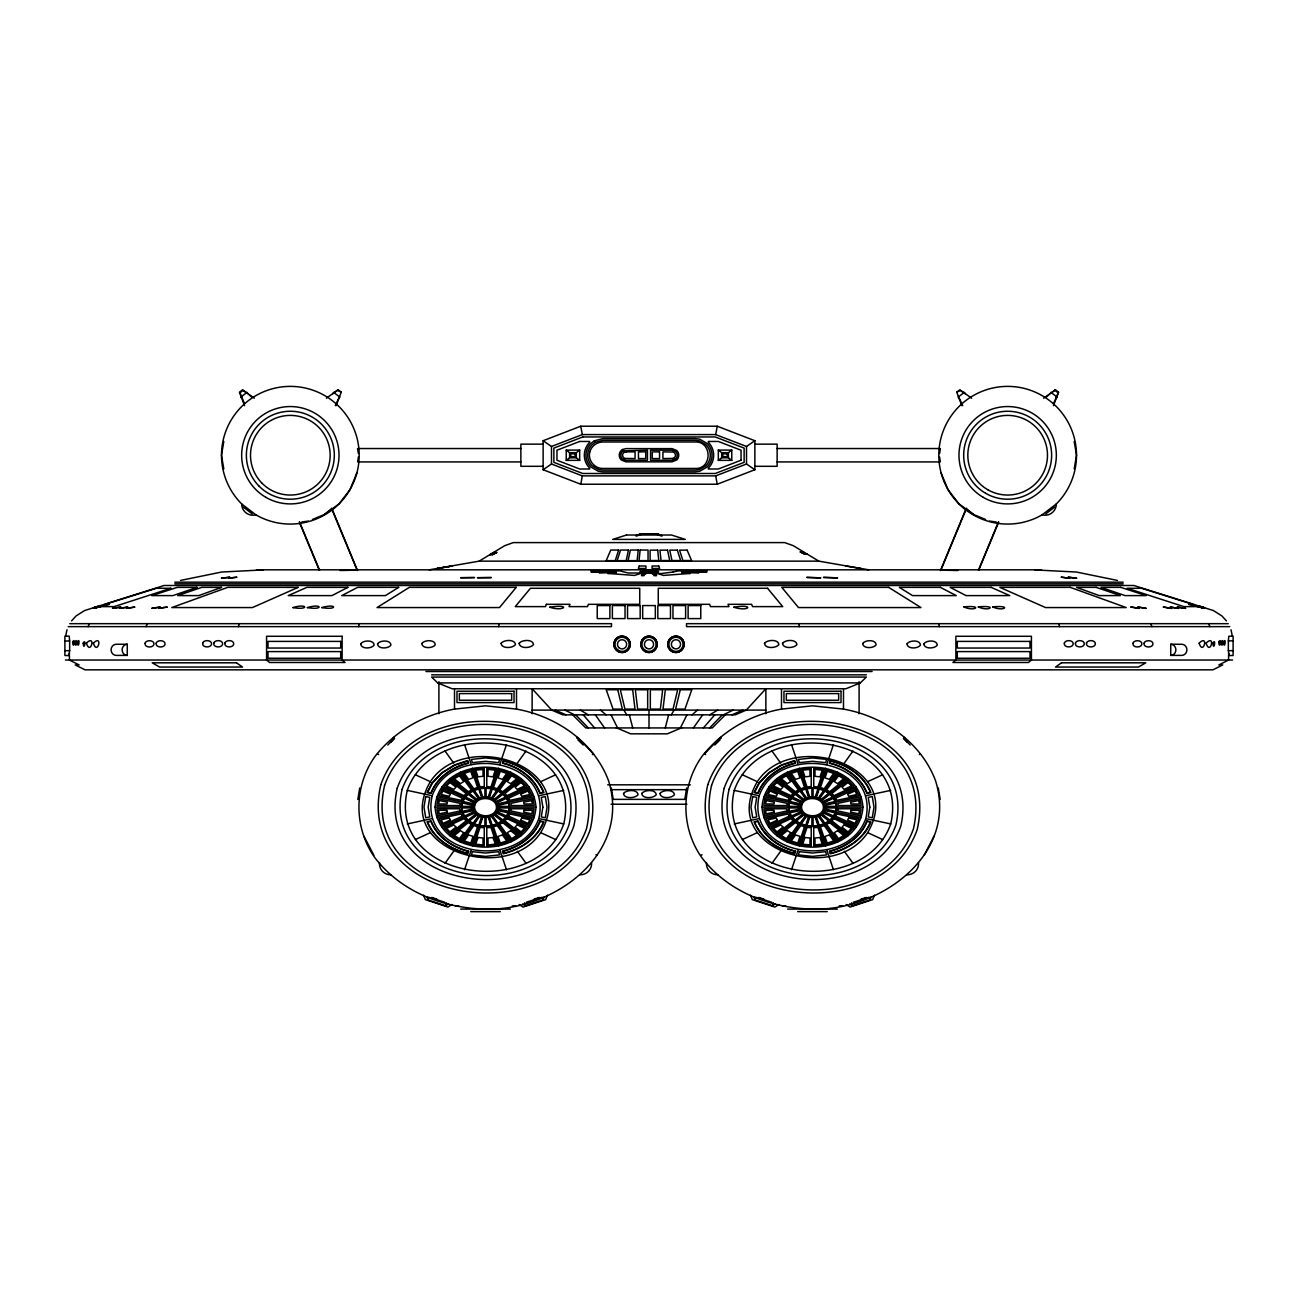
<?xml version="1.0" encoding="UTF-8"?>
<svg xmlns="http://www.w3.org/2000/svg" width="1298" height="1298" viewBox="0 0 1298 1298"><rect width="100%" height="100%" fill="white"/><g stroke="black" fill="none" stroke-linecap="round" stroke-linejoin="round"><path stroke-width="1.5" d="M1228.671 653.105L1228.525 660.033L1218.887 664.933L1222.765 664.933L1212.949 669.833L85.051 669.833L75.235 664.933L79.113 664.933L69.475 660.033L69.329 653.105M69.654 650.671L69.005 655.522L64.9 655.522L64.9 636.134L69.216 636.134L69.654 640.985L69.654 650.671L64.9 650.671M1228.346 640.985L1228.784 636.28L1233.1 636.134L1233.1 655.522L1228.995 655.522L1228.346 650.671L1228.346 640.985L1233.1 640.774M498.692 626.642L499.081 623.673M358.394 456.961L357.648 461.926L520.871 461.926M939.606 453.489L940.352 448.54L777.129 448.54M65.646 636.134L67.009 629.757M357.826 799.438L359.708 788M407.28 790.385C386.739 879.979 536.642 900.974 563.754 823.938C584.295 734.344 434.392 713.348 407.28 790.385L432.202 795.739C450.682 743.251 552.818 757.545 538.816 818.584C520.352 871.072 418.216 856.777 432.202 795.739M435.057 807.161C438.708 753.895 532.326 753.895 535.977 807.161C532.326 860.428 438.708 860.428 435.057 807.161L473.283 807.161C474.176 794.246 496.858 794.246 497.751 807.161C496.858 820.076 474.176 820.076 473.283 807.161M684.792 799.438L686.674 788M734.246 790.385C713.705 879.979 863.608 900.974 890.72 823.938C911.261 734.344 761.358 713.348 734.246 790.385L759.184 795.739C777.648 743.251 879.784 757.545 865.798 818.584C847.318 871.072 745.182 856.777 759.184 795.739M762.023 807.161C765.674 753.895 859.292 753.895 862.943 807.161C859.292 860.428 765.674 860.428 762.023 807.161L800.249 807.161C801.142 820.076 823.824 820.076 824.717 807.161C823.824 794.246 801.142 794.246 800.249 807.161M223.808 441.498L221.487 455.225L223.808 468.951M1074.192 468.951L1076.513 455.225L1074.192 441.498M580.758 484.235L582.315 475.879L715.685 475.879L746.512 464.003L754.868 469.73L754.868 440.72L717.242 426.215L580.758 426.215L543.132 440.72L543.132 469.73L580.758 484.235L717.242 484.235L754.868 469.73M543.132 440.72L551.488 446.463L582.315 434.587L715.685 434.587L717.242 426.215M358.605 626.642L359.384 623.673M665.257 727.935L668.648 714.841M336.117 405.657L341.244 392.191L338.113 389.789L326.382 398.194M1043.706 398.194L1055.436 389.789L1058.568 392.191L1053.441 405.657M803.365 551.991L802.067 551.845L804.419 553.467M805.587 554.116L807.145 554.376L806.269 553.662M448.313 903.927L445.539 905.744L428.048 899.985L428.989 897.08M445.539 905.744L446.463 902.84M775.279 903.927L772.505 905.744L755.03 899.985L755.955 897.08M772.505 905.744L773.43 902.84M464.554 869.741L471.239 849.801M472.456 846.15L482.353 816.62M488.681 797.702L498.578 768.173M499.795 764.522L506.48 744.581M791.52 869.741L798.205 849.801M799.422 846.15L809.319 816.62M815.647 797.702L825.544 768.173M826.761 764.522L833.446 744.581M1053.473 403.759L1058.568 392.191M940.45 570.536L966.134 508.475L973.484 514.43L985.571 519.476M238.329 626.642L239.416 623.673M522.721 903.927L525.495 905.744L542.97 899.985L544.154 896.853M547.399 895.182L545.712 899.628L523.11 907.075L519.151 904.495M849.687 903.927L852.462 905.744L869.952 899.985L871.12 896.853M874.365 895.182L872.678 899.628L850.076 907.075L846.118 904.495M356.836 473.056L349.973 489.654L339.021 503.916L324.516 514.43L331.866 508.475L357.55 570.536M941.05 569.822L966.539 508.297M978.465 570.065L998.503 521.731M978.773 570.146L998.649 522.153M146.025 626.642L147.355 623.673M335.257 405.576L338.794 398.275M88.021 626.642L89.497 623.673M680.395 727.935L686.966 714.841M430.352 781.688C390.909 848.795 506.074 885.317 540.682 832.635C580.125 765.528 464.944 729.005 430.352 781.688L415.376 774.76M757.318 781.688C717.875 848.795 833.056 885.317 867.648 832.635C907.091 765.528 791.926 729.005 757.318 781.688L742.342 774.76M924.127 855.333L933.992 836.253M339.914 397.156L333.651 392.353L332.856 393.716L338.113 389.789M973.484 514.43L958.979 503.916L948.027 489.654L941.164 473.056M1050.179 393.716L1050.974 392.353L1057.237 397.156L1056.118 398.275M1051.802 392.645L1055.436 389.789M671.244 714.841L674.133 710.103M693.408 727.935L702.689 714.841M445.019 863.284L453.667 851.293M460.287 842.126L479.4 815.631M491.634 798.692L510.747 772.196M517.367 763.029L526.014 751.039M771.986 863.284L780.633 851.293M787.253 842.126L806.366 815.631M818.6 798.692L837.713 772.196M844.333 763.029L852.981 751.039M641.893 640.222C644.765 634.884 653.235 634.884 656.107 640.222A8.21 8.145 -90 0 1 649.081 652.505A8.21 8.145 -90 0 1 642.007 640.206M71.585 620.882L76.079 615.95L84.516 610.579L164.1 585.495L1133.9 585.495L1213.484 610.579L1221.921 615.95L1226.415 620.882M703.386 727.935L714.76 714.841M387.826 745.02L394.381 738.189L393.391 737.394M390.649 742.424L394.56 738.335M714.792 745.02L720.228 739.698M709.649 727.935L722.353 714.841M725.29 714.841L712.261 727.935L585.739 727.935L572.71 714.841M341.244 392.191L337.723 390.471M493.629 552.559L490.076 554.798L492.348 554.214M492.039 554.798L497.004 552.396L492.088 554.83M860.331 682.91L866.35 677.069L431.65 677.069L437.669 682.91L452.077 688.751L845.923 688.751L860.331 682.91L437.669 682.91M1046.026 397.285L1048.8 394.917M691.964 714.841L697.545 710.103M449.838 835.701L476.869 814.089M494.165 800.233L521.196 778.622M576.653 738.189L577.642 737.394L593.592 754.024L592.375 754.592M776.804 835.701L803.835 814.089M821.131 800.233L848.162 778.622M904.609 737.394L903.619 738.189L910.174 745.02M244.559 405.657L239.432 392.191L242.564 389.789L254.294 398.194M244.527 403.759L239.984 392.759L242.953 390.471L246.198 392.645M961.883 405.657L956.756 392.191L959.887 389.789L971.618 398.194M958.086 397.156L964.349 392.353L965.144 393.716L960.277 390.471L956.756 392.191M1042.083 514.852L1056.345 503.916A68.859 68.859 0 0 0 1031.212 390.536A68.859 68.859 0 0 0 939.071 461.228A68.859 68.859 0 0 0 1042.083 514.852A11.293 11.293 0 0 0 1056.345 503.916M1045.864 513.83L1054.706 507.047M566.236 460.368L569.595 457.805L576.312 457.805L579.671 460.368L579.671 450.098L566.236 450.098L566.236 460.368L579.671 460.368M566.236 450.098L569.595 452.661L576.312 452.661L579.671 450.098M718.329 460.368L721.688 457.805L728.405 457.805L731.764 460.368L731.764 450.098L718.329 450.098L718.329 460.368L731.764 460.368M718.329 450.098L721.688 452.661L728.405 452.661L731.764 450.098M543.132 469.73L551.488 464.003L582.315 475.879M715.685 434.587L746.512 446.463L754.868 440.72M451.882 904.495L447.924 907.075L425.322 899.628L423.635 895.182M778.849 904.495L774.89 907.075L752.288 899.628L750.601 895.182M429.232 569.822L479.189 561.142L504.662 545.695L513.327 542.596L784.673 542.596L793.338 545.695L818.811 561.142L868.768 569.822M709.746 714.841L717.664 710.103M492.315 554.23L495.041 552.445L493.613 552.575M637.35 535.766L641.764 534.176M723.408 714.841L733.094 710.103M636.134 535.766L639.687 534.176M635.809 535.766L640.303 534.176M415.376 839.563L430.352 832.635M441.807 827.345L474.922 812.061M496.112 802.261L529.211 786.977M540.682 781.688L555.658 774.76M700.855 855.333L702.056 854.765M919.357 754.592L920.558 754.024M742.342 839.563L757.318 832.635M768.789 827.345L801.888 812.061M823.078 802.261L856.193 786.977M867.648 781.688L882.624 774.76M731.991 714.841L742.797 710.103M682.067 727.61L667.367 733.824L630.633 733.824L615.933 727.61M324.516 514.43L312.429 519.476M308.486 521.082L301.85 521.974M94.494 607.399L93.342 607.853L94.543 607.886M96.863 607.399L95.711 607.853L101.552 606.442L96.571 607.513L98.616 606.669M94.186 607.513L95.014 607.221M534.013 899.19L539.303 897.437M526.307 902.272L540.293 897.664M860.98 899.19L866.269 897.437M853.289 902.272L867.259 897.664M94.705 607.334L95.598 607.026M95.289 607.156L96.214 606.831M95.906 606.961L96.798 606.669M96.912 607.221L95.03 607.789M96.506 606.783L97.334 606.507M96.312 607.399L94.722 607.853M180.568 580.433L221.617 572.029L263.088 569.919M97.042 606.637L99.459 606.296M99.411 606.637L100.644 606.296M407.28 823.938L432.202 818.584M436.777 817.61L473.705 809.692M497.329 804.63L534.257 796.712M538.816 795.739L563.754 790.385M734.246 823.938L759.184 818.584M763.743 817.61L800.671 809.692M824.295 804.63L861.223 796.712M865.798 795.739L890.72 790.385M455.322 905.907L455.728 905.842A30.86 1.055 6 0 1 458.794 905.907M782.288 905.907L782.694 905.842A30.86 1.055 6 0 1 785.761 905.907M940.579 570.146L957.859 570.503M454.511 709.097L485.517 705.82L516.507 709.097C556.339 716.22 594.03 741.953 608.567 780.779C631.672 854.928 552.559 911.228 485.517 909.087C443.705 908.292 401.212 891.921 375.187 858.124C353.527 828.027 353.527 786.296 375.187 756.199C394.722 731.309 423.554 714.663 454.511 709.097L454.511 689.465M781.493 709.097L812.483 705.82L843.489 709.097C883.305 716.22 921.012 741.953 935.55 780.779C958.638 854.928 879.525 911.228 812.483 909.087C770.671 908.292 728.178 891.921 702.153 858.124C680.493 828.027 680.493 786.296 702.153 756.199C721.688 731.309 750.536 714.663 781.493 709.097L781.493 688.751M340.141 570.503L357.421 570.146M543.132 444.143L520.871 444.143L520.871 466.306L543.132 466.306M754.868 444.143L777.129 444.143L777.129 466.306L754.868 466.306M520.871 448.54L357.518 448.54L358.394 453.489M777.129 461.926L940.352 461.926L939.606 456.961M639.59 533.981L658.411 533.981M642.413 534.176L643.711 534.176M644.522 534.176L646.031 534.176M646.923 534.176L648.546 534.176M649.454 534.176L651.077 534.176M651.969 534.176L653.478 534.176M654.289 534.176L655.587 534.176M656.236 534.176L660.65 535.766M657.697 534.176L662.191 535.766M479.189 561.142L818.811 561.142M845.582 566.009L860.59 568.475L859.584 568.475M256.469 569.822L1041.531 569.822M1034.912 569.919L1076.383 572.029L1117.432 580.433M174.808 582.169L1123.192 582.169M174.808 583.824L1123.192 583.824M1198.541 606.296L1200.958 606.637M97.967 606.409L99.167 606.409M1198.833 606.409L1200.033 606.409M1199.384 606.669L1201.396 607.334L1196.464 606.409L1202.273 607.886L1201.137 607.399M69.751 623.673L611.52 623.673L611.423 626.642L68.226 626.642M1228.249 623.673L686.48 623.673L686.577 626.642L1229.774 626.642M64.9 640.985L69.654 640.985M127.269 644.262L116.252 644.262A5.565 5.143 -90 0 0 111.093 649.827A5.565 5.143 -90 0 0 116.252 655.393L127.269 655.393L127.269 644.262A5.565 5.143 -90 0 0 122.126 649.827A5.565 5.143 -90 0 0 127.269 655.393M1170.731 644.262L1181.748 644.262A5.565 5.143 -90 0 1 1186.907 649.827A5.565 5.143 -90 0 1 1181.748 655.393L1170.731 655.393L1170.731 644.262A5.565 5.143 -90 0 1 1175.874 649.827A5.565 5.143 -90 0 1 1170.731 655.393M1228.346 650.671L1233.1 650.671M65.435 660.033L1232.565 660.033M425.922 671.52L872.078 671.52M431.65 674.846L866.35 674.846M532.131 710.103L765.869 710.103M607.691 784.819L690.309 784.819M610.92 789.671L687.08 789.671M612.607 799.373L685.393 799.373M611.066 804.225L686.934 804.225M497.751 807.161L535.977 807.161M824.717 807.161L862.943 807.161M460.676 909.087L510.357 909.087M787.643 909.087L837.324 909.087M470.752 911.618L500.282 911.618M797.718 911.618L827.248 911.618M996.15 521.974L989.514 521.082M1197.356 606.296L1198.589 606.637M1203.457 607.886L1204.641 607.886L1203.506 607.399M842.678 905.907L842.272 905.842A30.86 1.055 -6 0 0 839.206 905.907M515.712 905.907L515.306 905.842A30.86 1.055 -6 0 0 512.239 905.907M763.743 796.712L800.671 804.63M824.295 809.692L861.223 817.61M865.798 818.584L890.72 823.938M436.777 796.712L473.705 804.63M497.329 809.692L534.257 817.61M538.816 818.584L563.754 823.938M1203.278 607.853L1201.688 607.399M1202.97 607.789L1201.088 607.221M1200.666 606.507L1201.494 606.783M806.172 554.376L804.241 553.37M1201.202 606.669L1202.094 606.961M1201.786 606.831L1202.711 607.156M1202.402 607.026L1203.295 607.334M758.697 897.437L763.987 899.19M757.707 897.664L771.693 902.272M431.731 897.437L437.02 899.19M430.741 897.664L444.711 902.272M1202.986 607.221L1203.814 607.513M555.203 710.103L566.009 714.841M705.625 754.592L704.408 754.024L720.358 737.394L721.347 738.189M768.789 786.977L801.888 802.261M823.078 812.061L856.193 827.345M867.648 832.635L882.624 839.563M595.944 854.765L597.145 855.333M377.442 754.024L378.643 754.592M441.807 786.977L474.922 802.261M496.112 812.061L529.211 827.345M540.682 832.635L555.658 839.563M658.313 534.176L661.866 535.766M564.906 710.103L574.592 714.841M580.336 710.103L588.254 714.841M1055.047 390.471L1058.016 392.759M241.655 503.916L255.917 514.852A68.859 68.859 0 0 0 358.929 461.228A68.859 68.859 0 0 0 266.788 390.536A68.859 68.859 0 0 0 241.655 503.916A11.293 11.293 0 0 0 255.917 514.852M243.294 507.047L252.137 513.83M776.804 778.622L803.835 800.233M821.131 814.089L848.162 835.701M449.838 778.622L476.869 800.233M494.165 814.089L521.196 835.701M600.455 710.103L606.036 714.841M249.2 394.917L251.974 397.285M241.882 398.275L240.763 397.156L247.026 392.353L247.821 393.716M575.647 714.841L588.351 727.935M903.44 738.335L907.351 742.424M577.772 739.698L583.208 745.02M583.24 714.841L594.614 727.935M771.986 751.039L780.633 763.029M787.253 772.196L806.366 798.692M818.6 815.631L837.713 842.126M844.333 851.293L852.981 863.284M445.019 751.039L453.667 763.029M460.287 772.196L479.4 798.692M491.634 815.631L510.747 842.126M517.367 851.293L526.014 863.284M595.311 714.841L604.592 727.935M623.867 710.103L626.756 714.841M364.008 836.253L373.873 855.333M611.034 714.841L617.605 727.935M1208.503 623.673L1209.979 626.642M959.206 398.275L962.743 405.576M1150.645 623.673L1151.975 626.642M331.461 508.297L356.95 569.822M299.497 521.731L319.535 570.065M299.351 522.153L319.227 570.146M753.846 896.853L755.03 899.985M426.88 896.853L428.048 899.985M1058.584 623.673L1059.671 626.642M791.52 744.581L798.205 764.522M799.422 768.173L809.319 797.702M815.647 816.62L825.544 846.15M826.761 849.801L833.446 869.741M464.554 744.581L471.239 764.522M472.456 768.173L482.353 797.702M488.681 816.62L498.578 846.15M499.795 849.801L506.48 869.741M869.011 897.08L869.952 899.985M851.537 902.84L852.462 905.744M542.045 897.08L542.97 899.985M524.57 902.84L525.495 905.744M1230.991 629.757L1232.354 636.134M629.352 714.841L632.743 727.935M938.616 623.673L939.395 626.642M715.685 475.879L717.242 484.235M580.758 426.215L582.315 434.587M938.292 788L940.174 799.438M611.326 788L613.208 799.438M798.919 623.673L799.308 626.642M859.098 681.677L859.098 713.738M843.489 689.465L843.489 709.097M765.869 713.738L765.869 688.751L746.269 710.103L735.187 714.841L562.813 714.841L551.731 710.103L532.131 688.751L532.131 713.738M746.512 446.463L746.512 464.003M728.405 452.661L728.405 457.805M721.688 452.661L721.688 457.805M649 710.103L649 727.935M576.312 452.661L576.312 457.805M569.595 452.661L569.595 457.805M551.488 446.463L551.488 464.003M516.507 688.751L516.507 709.097M438.902 681.677L438.902 713.738M918.546 862.586A11.179 11.179 0 0 1 906.848 874.771M718.119 874.771A11.179 11.179 0 0 1 706.437 862.586M391.152 874.771A11.179 11.179 0 0 1 379.454 862.586M591.564 862.586A11.179 11.179 0 0 1 579.881 874.771M72.607 642.186C73.564 651.401 75.819 635.809 72.607 642.186M74.976 642.186C75.949 651.401 78.188 635.809 74.976 642.186M77.361 642.186C78.318 651.401 80.557 635.825 77.361 642.186M83.186 643.256C84.159 652.391 86.382 637.058 83.186 643.256M1212.916 643.256C1213.727 652.44 1216.356 636.961 1212.916 643.256M1218.757 642.186C1219.714 651.401 1221.953 635.825 1218.757 642.186M1221.126 642.186C1222.083 651.401 1224.339 635.809 1221.126 642.186M1223.495 642.186C1224.468 651.401 1226.707 635.809 1223.495 642.186M86.366 643.159C90.552 656.35 96.377 633.424 86.366 643.159M93.342 643.159C97.496 656.334 103.305 633.44 93.342 643.159M1199.125 643.159C1203.295 656.334 1209.087 633.44 1199.125 643.159M1206.069 643.159C1210.255 656.35 1216.08 633.424 1206.069 643.159M733.824 607.221C749.563 612.267 754.933 603.57 733.824 607.221M145.084 643.208C144.159 647.767 152.969 648.205 153.927 644.473C154.868 639.914 146.041 639.492 145.084 643.208M156.182 643.208C155.241 647.767 164.051 648.189 164.992 644.473C165.933 639.93 157.123 639.492 156.182 643.208M202.666 643.143C201.742 647.702 210.568 648.124 211.525 644.392C212.45 639.833 203.624 639.411 202.666 643.143M213.764 643.143C212.84 647.702 221.65 648.124 222.607 644.392C223.532 639.833 214.722 639.411 213.764 643.143M224.846 643.143C223.921 647.686 232.715 648.124 233.672 644.392C234.597 639.849 225.803 639.411 224.846 643.143M1064.328 643.143C1063.403 647.686 1072.197 648.124 1073.154 644.392C1074.079 639.849 1065.285 639.411 1064.328 643.143M1075.393 643.143C1074.468 647.702 1083.278 648.124 1084.236 644.392C1085.16 639.833 1076.35 639.411 1075.393 643.143M1086.475 643.143C1085.55 647.702 1094.376 648.124 1095.334 644.392C1096.258 639.833 1087.432 639.411 1086.475 643.143M1133.008 643.208C1132.067 647.767 1140.877 648.189 1141.818 644.473C1142.759 639.93 1133.949 639.492 1133.008 643.208M1144.073 643.208C1143.132 647.767 1151.959 648.205 1152.916 644.473C1153.841 639.914 1145.031 639.492 1144.073 643.208M638.243 550.044L637.123 560.639L628.086 560.639L630.341 550.044L638.243 550.044M640.141 550.044L639.022 560.639L648.043 560.639L648.043 550.044L640.141 550.044M662.678 689.741L660.358 709.114L650.33 709.114L650.33 689.741L662.678 689.741M665.322 689.741L663.002 709.114L673.045 709.114L677.686 689.741L665.322 689.741M589.86 451.818C587.507 459.995 594.452 468.724 602.921 468.448L695.079 468.448C712.407 469.373 712.407 441.077 695.079 442.001L602.921 442.001C596.983 441.985 591.417 446.058 589.86 451.818M360.73 643.84C360.876 649.292 371.731 648.87 374.149 645.106C373.986 639.654 363.148 640.06 360.73 643.84M377.556 643.84C377.702 649.292 388.524 648.87 390.941 645.106C390.795 639.654 379.973 640.076 377.556 643.84M421.882 643.516C422.028 648.951 432.851 648.546 435.268 644.781C435.122 639.33 424.3 639.736 421.882 643.516M862.732 643.516C862.878 648.951 873.7 648.546 876.118 644.781C875.972 639.33 865.149 639.736 862.732 643.516M907.059 643.84C907.205 649.292 918.027 648.87 920.444 645.106C920.298 639.654 909.476 640.076 907.059 643.84M923.851 643.84C924.014 649.292 934.852 648.87 937.27 645.106C937.124 639.654 926.269 640.06 923.851 643.84M501.077 643.354C501.499 648.968 512.742 648.383 515.484 644.619C515.079 639.005 503.835 639.573 501.077 643.354M519.135 643.354C519.557 648.951 530.768 648.383 533.51 644.619C533.105 639.005 521.893 639.573 519.135 643.354M764.49 643.354C764.895 648.951 776.107 648.383 778.865 644.619C778.443 639.005 767.232 639.573 764.49 643.354M782.516 643.354C782.921 648.968 794.165 648.383 796.923 644.619C796.501 639.005 785.258 639.573 782.516 643.354M623.511 793.467C623.965 799.097 635.257 798.497 638.048 794.717C637.594 789.087 626.317 789.687 623.511 793.467M641.731 793.467C642.186 799.097 653.478 798.497 656.269 794.717C655.814 789.087 644.522 789.687 641.731 793.467M659.952 793.467C660.39 799.081 671.65 798.497 674.441 794.717C674.003 789.103 662.743 789.687 659.952 793.467M380.817 784.722C353.316 904.625 553.938 932.71 590.217 829.6C617.718 709.698 417.096 681.612 380.817 784.722M384.565 785.517C358.053 901.136 551.488 928.216 586.469 828.805C612.981 713.186 419.546 686.107 384.565 785.517M397.204 788.227C374.019 889.357 543.229 913.046 573.83 826.096C597.015 724.965 427.805 701.277 397.204 788.227M402.12 789.281C380.217 884.798 540.017 907.156 568.913 825.041C590.817 729.525 431.017 707.167 402.12 789.281M425.728 796.534L423.992 807.161L425.728 817.789L429.768 816.929L428.162 807.161L429.768 797.394L425.728 796.534M438.01 798.627L436.874 805.555L459.752 805.555L460.125 803.365L438.01 798.627M439.211 800.493L438.643 803.981L447.064 803.981L447.356 802.229L439.211 800.493M461.877 802.099C455.793 828.724 501.06 835.831 509.157 812.224C515.225 785.598 469.973 778.492 461.877 802.099M462.477 803.024L461.926 806.383L472.667 806.383L472.845 805.247L462.477 803.024M474.776 804.987C472.277 816.896 492.607 819.768 496.258 809.335C498.756 797.426 478.427 794.554 474.776 804.987M498.367 807.94L498.172 809.076L508.556 811.299L509.108 807.94L498.367 807.94M511.266 808.768L510.909 810.958L533.024 815.696L534.159 808.768L511.266 808.768M523.954 810.325L523.678 812.094L531.823 813.846L532.407 810.325L523.954 810.325M542.872 807.161L541.266 816.929L545.29 817.789L547.042 807.161L545.29 796.534L541.266 797.394L542.872 807.161M707.783 784.722C680.282 904.625 880.904 932.71 917.183 829.6C944.684 709.698 744.062 681.612 707.783 784.722M711.531 785.517C685.019 901.136 878.454 928.216 913.435 828.805C939.947 713.186 746.512 686.107 711.531 785.517M724.17 788.227C700.985 889.357 870.195 913.046 900.796 826.096C923.981 724.965 754.771 701.277 724.17 788.227M729.087 789.281C707.183 884.798 866.983 907.156 895.88 825.041C917.783 729.525 757.983 707.167 729.087 789.281M752.71 796.534L750.958 807.161L752.71 817.789L756.734 816.929L755.128 807.161L756.734 797.394L752.71 796.534M764.976 798.627L763.841 805.555L786.734 805.555L787.091 803.365L764.976 798.627M766.177 800.493L765.609 803.981L774.03 803.981L774.322 802.229L766.177 800.493M788.843 802.099C782.775 828.724 828.027 835.831 836.123 812.224C842.207 785.598 796.94 778.492 788.843 802.099M789.444 803.024L788.892 806.383L799.633 806.383L799.828 805.247L789.444 803.024M801.742 804.987C799.244 816.896 819.573 819.768 823.224 809.335C825.723 797.426 805.393 794.554 801.742 804.987M825.333 807.94L825.155 809.076L835.523 811.299L836.074 807.94L825.333 807.94M838.248 808.768L837.875 810.958L859.99 815.696L861.126 808.768L838.248 808.768M850.936 810.325L850.644 812.094L858.789 813.846L859.373 810.325L850.936 810.325M869.838 807.161L868.232 816.929L872.272 817.789L874.008 807.161L872.272 796.534L868.232 797.394L869.838 807.161M628.443 550.044L626.188 560.639L617.15 560.639L620.541 550.044L628.443 550.044M680.249 689.741L675.609 709.114L684.955 709.114L691.769 689.741L680.249 689.741M800.266 551.942L805.182 554.376L800.266 551.942M806.804 577.415L820.628 577.853L806.804 577.415M823.597 577.415L837.453 577.853L823.597 577.415M618.643 550.044L615.252 560.639L606.215 560.639L610.741 550.044L618.643 550.044M473.024 836.415L470.785 843.1L464.278 840.942L468.594 834.955L473.024 836.415M495.284 770.152L493.045 776.837L488.016 776.301L488.016 769.389L495.284 770.152M468.124 851.358L467.475 853.289C450.666 849.103 434.327 838.622 427.642 822.072L430.887 821.374C437.101 837.015 452.191 847.399 468.124 851.358M468.61 851.115L467.718 853.776C450.503 849.541 433.808 838.784 427.074 821.812L431.098 820.936C437.296 836.739 452.531 847.172 468.61 851.115M499.681 759.427L498.594 762.656L485.517 761.277L472.423 762.656L471.352 759.427L485.517 757.935L499.681 759.427M477.567 826.81L471.596 844.592L462.315 841.526L473.819 825.577L477.567 826.81M496.907 769.179L490.936 786.977L486.782 786.539L486.782 768.108L496.907 769.179M481.574 816.961L478.767 825.317L474.257 823.824L479.66 816.328L481.574 816.961M491.05 788.73L488.243 797.102L486.117 796.875L486.117 788.211L491.05 788.73M482.791 817.221L479.984 825.593L484.9 826.112L484.9 817.448L482.791 817.221M492.266 789.006L489.46 797.361L491.374 797.994L496.777 790.498L492.266 789.006M480.082 827.345L474.127 845.144L484.251 846.215L484.251 827.783L480.082 827.345M499.422 769.73L493.467 787.513L497.199 788.746L508.719 772.797L499.422 769.73M472.423 851.666L471.352 854.895L485.517 856.388L499.681 854.895L498.594 851.666L485.517 853.046L472.423 851.666M503.316 760.547L502.423 763.208C518.502 767.15 533.721 777.583 539.936 793.386L543.959 792.51C537.21 775.539 520.53 764.782 503.316 760.547M477.989 837.486L475.749 844.171L483.018 844.933L483.018 838.021L477.989 837.486M500.265 771.239L498.026 777.891L502.423 779.352L506.739 773.397L500.265 771.239M503.559 761.034L502.91 762.964C518.843 766.923 533.932 777.307 540.146 792.948L543.391 792.251C536.707 775.701 520.352 765.22 503.559 761.034M795.09 851.358L794.441 853.289C777.648 849.103 761.293 838.622 754.609 822.072L757.854 821.374C764.068 837.015 779.157 847.399 795.09 851.358M799.99 836.415L797.751 843.1L791.245 840.942L795.56 834.955L799.99 836.415M822.251 770.152L820.011 776.837L814.982 776.301L814.982 769.389L822.251 770.152M795.577 851.115L794.684 853.776C777.47 849.541 760.79 838.784 754.041 821.812L758.064 820.936C764.279 836.739 779.498 847.172 795.577 851.115M826.648 759.427L825.577 762.656L812.483 761.277L799.406 762.656L798.319 759.427L812.483 757.935L826.648 759.427M804.533 826.81L798.578 844.592L789.281 841.526L800.801 825.577L804.533 826.81M823.873 769.179L817.918 786.977L813.749 786.539L813.749 768.108L823.873 769.179M808.54 816.961L805.734 825.317L801.223 823.824L806.626 816.328L808.54 816.961M818.016 788.73L815.209 797.102L813.1 796.875L813.1 788.211L818.016 788.73M809.757 817.221L806.95 825.593L811.883 826.112L811.883 817.448L809.757 817.221M819.233 789.006L816.426 797.361L818.34 797.994L823.743 790.498L819.233 789.006M807.064 827.345L801.093 845.144L811.218 846.215L811.218 827.783L807.064 827.345M826.404 769.73L820.433 787.513L824.181 788.746L835.685 772.797L826.404 769.73M799.406 851.666L798.319 854.895L812.483 856.388L826.648 854.895L825.577 851.666L812.483 853.046L799.406 851.666M830.282 760.547L829.39 763.208C845.469 767.15 860.704 777.583 866.902 793.386L870.926 792.51C864.192 775.539 847.497 764.782 830.282 760.547M804.955 837.486L802.716 844.171L809.984 844.933L809.984 838.021L804.955 837.486M830.525 761.034L829.876 762.964C845.809 766.923 860.899 777.307 867.113 792.948L870.358 792.251C863.673 775.701 847.334 765.22 830.525 761.034M827.232 771.239L825.009 777.891L829.39 779.352L833.705 773.397L827.232 771.239M639.265 566.009L638.356 568.475L645.917 568.475L645.917 566.009L639.265 566.009M963.879 606.88C974.555 612.088 984.046 604.998 963.879 606.88M978.303 606.88C988.995 612.088 998.519 604.998 978.303 606.88M992.743 606.88C1003.451 612.088 1012.975 604.998 992.743 606.88M546.377 604.316L545.42 606.62L515.274 606.62L530.444 588.286L639.736 588.286L639.736 604.316L588.416 604.316L587.459 606.62L569.027 606.62L569.984 604.316L546.377 604.316M432.056 782.905L427.074 792.51L431.098 793.386C437.296 777.583 452.531 767.15 468.61 763.208L467.718 760.547L454.543 764.911L441.774 772.748L432.056 782.905M432.364 783.132L427.642 792.251L430.887 792.948C437.101 777.307 452.191 766.923 468.124 762.964L467.475 761.034L454.706 765.268L442.018 773.056L432.364 783.132M442.44 788.973L439 795.609L461.131 800.347L462.283 798.14L442.44 788.973M443.04 790.92L441.174 794.538L449.335 796.274L450.357 794.295L443.04 790.92M464.619 798.335L462.948 801.564L473.332 803.786L473.932 802.635L464.619 798.335M497.686 810.536L497.085 811.688L506.415 815.988L508.086 812.759L497.686 810.536M509.903 813.976L508.751 816.182L528.594 825.35L532.034 818.714L509.903 813.976M521.699 818.016L520.644 820.028L527.994 823.419L529.876 819.784L521.699 818.016M539.936 820.936C533.721 836.739 518.502 847.172 502.423 851.115L503.316 853.776C520.53 849.541 537.21 838.784 543.959 821.812L539.936 820.936M540.146 821.374C533.932 837.015 518.843 847.399 502.91 851.358L503.559 853.289C520.352 849.103 536.707 838.622 543.391 822.072L540.146 821.374M759.022 782.905L754.041 792.51L758.064 793.386C764.279 777.583 779.498 767.15 795.577 763.208L794.684 760.547L781.51 764.911L768.757 772.748L759.022 782.905M759.33 783.132L754.609 792.251L757.854 792.948C764.068 777.307 779.157 766.923 795.09 762.964L794.441 761.034L781.672 765.268L769 773.056L759.33 783.132M769.406 788.973L765.966 795.609L788.097 800.347L789.249 798.14L769.406 788.973M770.006 790.92L768.14 794.538L776.301 796.274L777.324 794.295L770.006 790.92M791.585 798.335L789.914 801.564L800.314 803.786L800.915 802.635L791.585 798.335M824.668 810.536L824.068 811.688L833.381 815.988L835.052 812.759L824.668 810.536M836.869 813.976L835.717 816.182L855.56 825.35L859 818.714L836.869 813.976M848.665 818.016L847.626 820.028L854.96 823.419L856.858 819.784L848.665 818.016M866.902 820.936C860.704 836.739 845.469 847.172 829.39 851.115L830.282 853.776C847.497 849.541 864.192 838.784 870.926 821.812L866.902 820.936M867.113 821.374C860.899 837.015 845.809 847.399 829.876 851.358L830.525 853.289C847.334 849.103 863.673 838.622 870.358 822.072L867.113 821.374M1130.931 607.026L1139.157 608.373L1130.931 607.026M1137.892 607.026L1146.134 608.373L1137.892 607.026M1163.381 607.058L1171.607 608.405L1163.381 607.058M1170.325 607.058L1178.568 608.405L1170.325 607.058M1177.302 607.058L1185.545 608.405L1177.302 607.058M292.926 607.594C309.411 610.482 307.691 603.035 292.926 607.594M307.383 607.594C323.867 610.482 322.147 603.035 307.383 607.594M321.839 607.594C338.259 610.482 336.571 603.051 321.839 607.594M641.747 574.138L641.569 575.712L644.019 575.647C643.905 572.191 654.095 572.191 653.981 575.647L656.431 575.712L656.431 574.397L650.963 573.067L658.557 571.607L657.291 571.088A9.524 0.844 0.7 0 0 651.515 570.633L646.485 570.633A9.524 0.844 -0.7 0 0 640.709 571.088C635.614 573.538 656.674 571.672 641.747 574.138M1061.342 577.188L1069.633 578.259L1061.342 577.188M1068.286 577.188L1076.61 578.259L1068.286 577.188M463.759 832.716L459.46 838.67L454.332 835.523L460.417 830.655L463.759 832.716M471.352 824.441L459.865 840.358L452.126 835.62L468.383 822.608L471.352 824.441M478.475 815.793L473.072 823.273L469.308 820.953L476.95 814.852L478.475 815.793M497.945 791.05L492.559 798.53L494.084 799.471L501.709 793.37L497.945 791.05M511.169 773.965L499.665 789.882L502.651 791.715L518.908 778.703L511.169 773.965M511.574 775.685L507.291 781.607L510.617 783.635L516.653 778.8L511.574 775.685M790.725 832.716L786.426 838.67L781.315 835.523L787.383 830.655L790.725 832.716M798.335 824.441L786.831 840.358L779.092 835.62L795.35 822.608L798.335 824.441M805.441 815.793L800.055 823.273L796.291 820.953L803.916 814.852L805.441 815.793M824.928 791.05L819.525 798.53L821.05 799.471L828.692 793.37L824.928 791.05M838.135 773.965L826.648 789.882L829.617 791.715L845.874 778.703L838.135 773.965M838.54 775.685L834.273 781.607L837.583 783.635L843.635 778.8L838.54 775.685M616.242 638.519L614.944 640.222A8.226 8.145 -90 0 0 622.05 652.505A8.226 8.145 -90 0 0 629.141 640.222C626.658 635.663 619.844 634.787 616.242 638.519M670.141 638.519L668.843 640.222A8.226 8.145 -90 0 0 675.95 652.505A8.226 8.145 -90 0 0 683.04 640.222C680.541 635.663 673.743 634.787 670.141 638.519M516.215 587.361L499.503 607.561L377.037 607.561L409.341 587.361L516.215 587.361M549.8 607.221C563.835 612.023 572.045 603.667 549.8 607.221M449.903 780.536L444.192 786.474L464.067 795.658L466.128 793.516L449.903 780.536M449.952 782.418L446.528 785.988L453.878 789.395L455.971 787.221L449.952 782.418M468.237 794.246L465.463 797.134L474.808 801.45L475.863 800.331L468.237 794.246M496.225 812.873L495.171 813.992L502.797 820.076L505.571 817.188L496.225 812.873M506.966 818.665L504.906 820.807L521.131 833.787L526.842 827.848L506.966 818.665M517.139 824.911L515.03 827.102L521.066 831.937L524.538 828.319L517.139 824.911M776.869 780.536L771.158 786.474L791.034 795.658L793.094 793.516L776.869 780.536M776.934 782.418L773.494 785.988L780.844 789.395L782.937 787.221L776.934 782.418M795.203 794.246L792.429 797.134L801.775 801.45L802.829 800.331L795.203 794.246M823.192 812.873L822.137 813.992L829.763 820.076L832.537 817.188L823.192 812.873M833.933 818.665L831.872 820.807L848.097 833.787L853.808 827.848L833.933 818.665M844.122 824.911L842.013 827.102L848.048 831.937L851.504 828.319L844.122 824.911M460.693 577.707L474.451 577.561L460.693 577.707M477.534 577.707L491.244 577.561L477.534 577.707M112.569 608.291L120.746 607.123L112.569 608.291M119.546 608.291L127.723 607.123L119.546 608.291M126.523 608.291L134.668 607.123L126.523 608.291M151.98 608.259L160.157 607.107L151.98 608.259M158.956 608.259L167.101 607.107L158.956 608.259M646.745 571.428L651.32 571.509L646.745 571.428M955.88 660.033L952.927 662.483L1028.47 662.483L1031.423 660.033L1031.423 636.28L955.88 636.28L955.88 660.033M455.987 827.102L449.952 831.937L446.496 828.319L453.878 824.911L455.987 827.102M466.128 820.807L449.903 833.787L444.192 827.848L464.067 818.665L466.128 820.807M475.863 813.992L468.237 820.076L465.463 817.188L474.808 812.873L475.863 813.992M502.797 794.246L495.171 800.331L496.225 801.45L505.571 797.134L502.797 794.246M521.131 780.536L504.906 793.516L506.966 795.658L526.842 786.474L521.131 780.536M521.066 782.418L515.063 787.221L517.156 789.395L524.506 785.988L521.066 782.418M782.97 827.102L776.934 831.937L773.462 828.319L780.861 824.911L782.97 827.102M793.094 820.807L776.869 833.787L771.158 827.848L791.034 818.665L793.094 820.807M802.829 813.992L795.203 820.076L792.429 817.188L801.775 812.873L802.829 813.992M829.763 794.246L822.137 800.331L823.192 801.45L832.537 797.134L829.763 794.246M848.097 780.536L831.872 793.516L833.933 795.658L853.808 786.474L848.097 780.536M848.048 782.418L842.029 787.221L844.122 789.395L851.472 785.988L848.048 782.418M594.289 440.849L590.85 443.478A16.614 16.614 0 0 0 590.85 466.972L598.297 471.271L602.694 471.855L695.306 471.855L699.703 471.271L707.15 466.972A16.614 16.614 0 0 0 707.15 443.478L699.703 439.178L695.306 438.61L602.694 438.61L594.289 440.849M595.149 442.342L592.066 444.711A14.878 14.878 0 0 0 592.066 465.755L598.735 469.6L602.807 470.136L695.193 470.136L699.265 469.6L705.934 465.755A14.878 14.878 0 0 0 705.934 444.711L699.265 440.866L695.193 440.33L602.807 440.33L595.149 442.342M622.505 449.53L621.142 450.568A6.587 6.587 0 0 0 621.142 459.881L625.961 461.845L672.039 461.845L676.858 459.881A6.587 6.587 0 0 0 676.858 450.568L672.039 448.621L625.961 448.621L622.505 449.53M623.283 450.877L622.245 451.688A5.014 5.014 0 0 0 622.245 458.778L626.058 460.287L647.442 460.287L647.442 450.179L623.283 450.877M675.755 458.778L671.942 460.287L650.558 460.287L650.558 450.179L671.942 450.179L675.755 451.688A5.014 5.014 0 0 1 675.755 458.778M221.52 578.162L229.746 577.237L221.52 578.162M228.497 578.162L236.707 577.237L228.497 578.162M1061.488 662.807L1055.501 667.058L1138.427 667.058L1145.777 662.807L1061.488 662.807M398.648 587.361L385.474 595.604L341.747 595.604L357.648 587.361L398.648 587.361M459.865 773.965L452.126 778.703L468.383 791.715L471.352 789.882L459.865 773.965M459.46 775.685L454.365 778.8L460.417 783.635L463.727 781.607L459.46 775.685M473.072 791.05L469.308 793.37L476.95 799.471L478.475 798.53L473.072 791.05M494.084 814.852L492.559 815.793L497.945 823.273L501.709 820.953L494.084 814.852M502.651 822.608L499.665 824.441L511.169 840.358L518.908 835.62L502.651 822.608M510.617 830.655L507.275 832.716L511.574 838.67L516.685 835.523L510.617 830.655M786.831 773.965L779.092 778.703L795.35 791.715L798.335 789.882L786.831 773.965M786.426 775.685L781.347 778.8L787.383 783.635L790.709 781.607L786.426 775.685M800.055 791.05L796.291 793.37L803.916 799.471L805.441 798.53L800.055 791.05M821.05 814.852L819.525 815.793L824.928 823.273L828.692 820.953L821.05 814.852M829.617 822.608L826.648 824.441L838.135 840.358L845.874 835.62L829.617 822.608M837.583 830.655L834.241 832.716L838.54 838.67L843.668 835.523L837.583 830.655M347.848 587.361L331.947 595.604L288.237 595.604L306.863 587.361L347.848 587.361M450.374 820.028L443.04 823.419L441.142 819.784L449.335 818.016L450.374 820.028M462.283 816.182L442.44 825.35L439 818.714L461.131 813.976L462.283 816.182M473.932 811.688L464.619 815.988L462.948 812.759L473.332 810.536L473.932 811.688M506.415 798.335L497.085 802.635L497.686 803.786L508.086 801.564L506.415 798.335M528.594 788.973L508.751 798.14L509.903 800.347L532.034 795.609L528.594 788.973M527.994 790.92L520.676 794.295L521.699 796.274L529.86 794.538L527.994 790.92M777.356 820.028L770.006 823.419L768.124 819.784L776.301 818.016L777.356 820.028M789.249 816.182L769.406 825.35L765.966 818.714L788.097 813.976L789.249 816.182M800.915 811.688L791.585 815.988L789.914 812.759L800.314 810.536L800.915 811.688M833.381 798.335L824.068 802.635L824.668 803.786L835.052 801.564L833.381 798.335M855.56 788.973L835.717 798.14L836.869 800.347L859 795.609L855.56 788.973M854.96 790.92L847.643 794.295L848.665 796.274L856.826 794.538L854.96 790.92M298.134 587.361L252.477 607.561L171.79 607.561L227.718 587.361L298.134 587.361M582.753 436.955L553.873 448.102L553.873 462.364L582.753 473.494L715.247 473.494L744.127 462.364L744.127 448.102L715.247 436.955L582.753 436.955M579.671 441.466L556.956 450.211L556.956 460.238L579.671 469L589.665 469L589.665 468.14A18.269 18.269 0 0 1 589.665 442.31L589.665 441.466L579.671 441.466M741.044 460.238L718.329 469L708.335 469L708.335 468.14A18.269 18.269 0 0 0 708.335 442.31L708.335 441.466L718.329 441.466L741.044 450.211L741.044 460.238M642.25 573.002L634.462 575.42L607.675 573.44L616.355 572.775L598.995 572.645L616.355 571.899L590.996 571.98L616.355 571.185L590.996 570.877L619.973 570.909L628.151 573.002L642.25 573.002M221.536 587.361L198.724 595.604L177.631 595.604L201.774 587.361L221.536 587.361M197.036 587.361L172.91 595.604L151.817 595.604L177.274 587.361L197.036 587.361M471.596 769.73L462.315 772.797L473.819 788.746L477.567 787.513L471.596 769.73M470.768 771.239L464.295 773.397L468.61 779.352L472.991 777.891L470.768 771.239M478.767 789.006L474.257 790.498L479.66 797.994L481.574 797.361L478.767 789.006M491.374 816.328L489.46 816.961L492.266 825.317L496.777 823.824L491.374 816.328M497.199 825.577L493.467 826.81L499.422 844.592L508.719 841.526L497.199 825.577M502.44 834.955L498.01 836.415L500.249 843.1L506.755 840.942L502.44 834.955M798.578 769.73L789.281 772.797L800.801 788.746L804.533 787.513L798.578 769.73M797.735 771.239L791.261 773.397L795.577 779.352L799.974 777.891L797.735 771.239M805.734 789.006L801.223 790.498L806.626 797.994L808.54 797.361L805.734 789.006M818.34 816.328L816.426 816.961L819.233 825.317L823.743 823.824L818.34 816.328M824.181 825.577L820.433 826.81L826.404 844.592L835.685 841.526L824.181 825.577M829.406 834.955L824.976 836.415L827.215 843.1L833.722 840.942L829.406 834.955M170.801 588.286L114.159 606.62L102.039 606.62L109.308 604.316L105.17 604.316L156.409 588.286L170.801 588.286M626.496 535.019L612.688 539.4L685.312 539.4L671.504 535.019L626.496 535.019M673.078 572.029L660.942 573.57L655.75 573.002L663.538 575.42L690.325 573.44L681.645 572.775L699.005 572.645L681.645 571.899L707.004 571.98L681.645 571.185L707.004 570.877L678.027 570.909L673.078 572.029M642.478 571.234L642.056 571.363A7.074 0.974 -1.1 0 0 642.802 571.964L643.905 572.142A7.074 0.974 -1.1 0 0 648.951 572.337L649.049 572.337A7.204 0.811 0.9 0 0 654.095 572.126L655.23 571.964A7.204 0.811 0.9 0 0 655.944 571.363L642.478 571.234M447.356 812.094L439.211 813.846L438.627 810.325L447.064 810.325L447.356 812.094M460.125 810.958L438.01 815.696L436.874 808.768L459.752 808.768L460.125 810.958M472.845 809.076L462.477 811.299L461.926 807.94L472.667 807.94L472.845 809.076M508.556 803.024L498.172 805.247L498.367 806.383L509.108 806.383L508.556 803.024M533.024 798.627L510.909 803.365L511.266 805.555L534.159 805.555L533.024 798.627M531.823 800.493L523.678 802.229L523.97 803.981L532.391 803.981L531.823 800.493M774.322 812.094L766.177 813.846L765.593 810.325L774.046 810.325L774.322 812.094M787.091 810.958L764.976 815.696L763.841 808.768L786.734 808.768L787.091 810.958M799.828 809.076L789.444 811.299L788.892 807.94L799.633 807.94L799.828 809.076M835.523 803.024L825.155 805.247L825.333 806.383L836.074 806.383L835.523 803.024M859.99 798.627L837.875 803.365L838.248 805.555L861.126 805.555L859.99 798.627M858.789 800.493L850.644 802.229L850.936 803.981L859.357 803.981L858.789 800.493M452.418 566.009L437.41 568.475L452.418 566.009M626.171 451.866L624.938 452.029A3.31 3.31 0 0 0 624.938 458.421L635.063 458.583L635.063 451.866L626.171 451.866M673.062 458.421L662.937 458.583L662.937 451.866L673.062 452.029A3.31 3.31 0 0 1 673.062 458.421M484.251 768.108L474.127 769.179L480.082 786.977L484.251 786.539L484.251 768.108M483.018 769.389L475.749 770.152L477.989 776.837L483.018 776.301L483.018 769.389M484.9 788.211L479.984 788.73L482.791 797.102L484.9 796.875L484.9 788.211M811.218 768.108L801.093 769.179L807.064 786.977L811.218 786.539L811.218 768.108M809.984 769.389L802.716 770.152L804.955 776.837L809.984 776.301L809.984 769.389M488.243 817.221L486.117 817.448L486.117 826.112L491.05 825.593L488.243 817.221M811.883 788.211L806.95 788.73L809.757 797.102L811.883 796.875L811.883 788.211M490.936 827.345L486.782 827.783L486.782 846.215L496.907 845.144L490.936 827.345M493.045 837.486L488.016 838.021L488.016 844.933L495.284 844.171L493.045 837.486M815.209 817.221L813.1 817.448L813.1 826.112L818.016 825.593L815.209 817.221M817.918 827.345L813.749 827.783L813.749 846.215L823.873 845.144L817.918 827.345M820.011 837.486L814.982 838.021L814.982 844.933L822.251 844.171L820.011 837.486M645.739 451.866L638.454 451.866L638.454 458.583L645.739 458.583L645.739 451.866M659.546 451.866L652.261 451.866L652.261 458.583L659.546 458.583L659.546 451.866M575.744 453.213L570.146 453.213L570.146 457.237L575.744 457.237L575.744 453.213M727.854 453.213L722.256 453.213L722.256 457.237L727.854 457.237L727.854 453.213M575.144 453.829L570.747 453.829L570.747 456.636L575.144 456.636L575.144 453.829M727.253 453.829L722.856 453.829L722.856 456.636L727.253 456.636L727.253 453.829M657.697 550.141L650.12 550.141L650.12 560.541L658.8 560.541L657.697 550.141M667.513 550.141L659.936 550.141L661.039 560.541L669.736 560.541L667.513 550.141M677.329 550.141L669.752 550.141L671.975 560.541L680.655 560.541L677.329 550.141M687.129 550.141L679.568 550.141L682.894 560.541L691.574 560.541L687.129 550.141M658.735 566.009L652.083 566.009L652.083 568.475L659.644 568.475L658.735 566.009M888.659 587.361L781.785 587.361L798.497 607.561L920.963 607.561L888.659 587.361M940.352 587.361L899.352 587.361L912.526 595.604L956.253 595.604L940.352 587.361M991.137 587.361L950.152 587.361L966.053 595.604L1009.763 595.604L991.137 587.361M1070.282 587.361L999.866 587.361L1045.523 607.561L1126.21 607.561L1070.282 587.361M1096.226 587.361L1076.464 587.361L1099.276 595.604L1120.369 595.604L1096.226 587.361M1120.726 587.361L1100.964 587.361L1125.09 595.604L1146.183 595.604L1120.726 587.361M767.556 588.286L658.264 588.286L658.264 604.316L709.584 604.316L710.541 606.62L728.973 606.62L728.016 604.316L751.623 604.316L752.58 606.62L782.726 606.62L767.556 588.286M1141.591 588.286L1127.199 588.286L1183.841 606.62L1195.961 606.62L1188.692 604.316L1192.83 604.316L1141.591 588.286M609.882 605.566L597.226 605.566L597.226 618.594L609.882 618.594L609.882 605.566M625.036 605.566L612.38 605.566L612.38 618.594L625.036 618.594L625.036 605.566M640.174 605.566L627.534 605.566L627.534 618.594L640.174 618.594L640.174 605.566M655.328 605.566L642.672 605.566L642.672 618.594L655.328 618.594L655.328 605.566M670.466 605.566L657.826 605.566L657.826 618.594L670.466 618.594L670.466 605.566M685.62 605.566L672.964 605.566L672.964 618.594L685.62 618.594L685.62 605.566M700.774 605.566L688.118 605.566L688.118 618.594L700.774 618.594L700.774 605.566M342.12 636.28L266.577 636.28L266.577 660.033L269.53 662.483L345.073 662.483L342.12 660.033L342.12 636.28M340.709 641.407L267.988 641.407L267.988 648.043L340.709 648.043L340.709 641.407M1030.012 641.407L957.291 641.407L957.291 648.043L1030.012 648.043L1030.012 641.407M340.709 651.596L267.988 651.596L267.988 658.248L340.709 658.248L340.709 651.596M1030.012 651.596L957.291 651.596L957.291 658.248L1030.012 658.248L1030.012 651.596M236.512 662.807L152.223 662.807L159.573 667.058L242.499 667.058L236.512 662.807M617.751 689.741L606.231 689.741L613.045 709.114L622.391 709.114L617.751 689.741M632.678 689.741L620.314 689.741L624.955 709.114L634.998 709.114L632.678 689.741M647.67 689.741L635.322 689.741L637.643 709.114L647.67 709.114L647.67 689.741M514.04 691.234L456.993 691.234L456.993 702.591L514.04 702.591L514.04 691.234M841.007 691.234L783.96 691.234L783.96 702.591L841.007 702.591L841.007 691.234M511.672 693.586L459.346 693.586L459.346 700.239L511.672 700.239L511.672 693.586M838.654 693.586L786.328 693.586L786.328 700.239L838.654 700.239L838.654 693.586M618.497 650.476A7.107 7.107 0 0 0 629.157 644.327A7.107 7.107 0 0 0 618.497 638.178A7.107 7.107 0 0 0 618.497 650.476M617.945 651.434A8.21 8.21 0 0 0 630.26 644.327A8.21 8.21 0 0 0 617.945 637.221A8.21 8.21 0 0 0 617.945 651.434M646.696 648.319A4.624 4.624 0 0 0 653.624 644.327A4.624 4.624 0 0 0 646.696 640.32A4.624 4.624 0 0 0 646.696 648.319M618.789 647.588A4.624 4.624 0 0 0 626.512 645.528A4.624 4.624 0 0 0 620.85 639.865A4.624 4.624 0 0 0 618.789 647.588M644.895 651.434A8.21 8.21 0 0 0 657.21 644.327A8.21 8.21 0 0 0 644.895 637.221A8.21 8.21 0 0 0 644.895 651.434M645.447 650.476A7.107 7.107 0 0 0 656.107 644.327A7.107 7.107 0 0 0 645.447 638.178A7.107 7.107 0 0 0 645.447 650.476M671.845 651.434A8.21 8.21 0 0 0 684.16 644.327A8.21 8.21 0 0 0 671.845 637.221A8.21 8.21 0 0 0 671.845 651.434M672.396 650.476A7.107 7.107 0 0 0 683.056 644.327A7.107 7.107 0 0 0 672.396 638.178A7.107 7.107 0 0 0 672.396 650.476M673.646 648.319A4.624 4.624 0 0 0 680.574 644.327A4.624 4.624 0 0 0 673.646 640.32A4.624 4.624 0 0 0 673.646 648.319M983.316 497.394A48.691 48.691 0 0 0 1056.345 455.225A48.691 48.691 0 0 0 983.316 413.072A48.691 48.691 0 0 0 983.316 497.394M985.669 493.321A43.986 43.986 0 0 0 1051.64 455.225A43.986 43.986 0 0 0 985.669 417.145A43.986 43.986 0 0 0 985.669 493.321M987.746 489.719A39.832 39.832 0 0 0 1047.486 455.225A39.832 39.832 0 0 0 987.746 420.73A39.832 39.832 0 0 0 987.746 489.719M265.993 497.394A48.691 48.691 0 0 0 339.021 455.225A48.691 48.691 0 0 0 265.993 413.072A48.691 48.691 0 0 0 265.993 497.394M259.243 486.328A43.986 43.986 0 0 0 332.823 466.615A43.986 43.986 0 0 0 278.956 412.748A43.986 43.986 0 0 0 259.243 486.328M262.18 483.391A39.832 39.832 0 0 0 328.8 465.544A39.832 39.832 0 0 0 280.027 416.755A39.832 39.832 0 0 0 262.18 483.391"/></g></svg>
